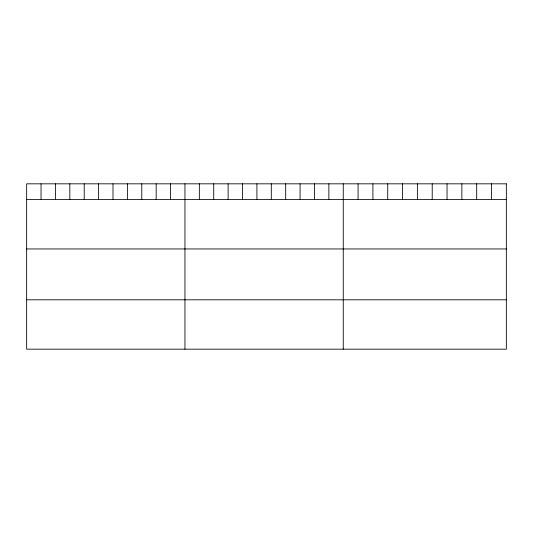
<?xml version="1.0" encoding="UTF-8"?>
<svg xmlns="http://www.w3.org/2000/svg" width="533" height="533" viewBox="0 0 533 533"><rect width="100%" height="100%" fill="white"/><g stroke="black" fill="none" stroke-linecap="round" stroke-linejoin="round"><path stroke-width="0.8" d="M26.65 199.582L506.35 199.582M26.65 248.951L506.35 248.951M26.65 299.812L506.35 299.812M491.526 183.825L491.526 199.582M476.695 183.825L476.695 199.582M461.871 183.825L461.871 199.582M447.04 183.825L447.04 199.582M432.216 183.825L432.216 199.582M417.386 183.825L417.386 199.582M402.562 183.825L402.562 199.582M387.731 183.825L387.731 199.582M372.907 183.825L372.907 199.582M358.076 183.825L358.076 199.582M343.252 183.825L343.252 349.175M328.861 183.825L328.861 199.582M314.47 183.825L314.47 199.582M300.079 183.825L300.079 199.582M285.688 183.825L285.688 199.582M271.297 183.825L271.297 199.582M256.906 183.825L256.906 199.582M242.515 183.825L242.515 199.582M228.124 183.825L228.124 199.582M213.733 183.825L213.733 199.582M199.342 183.825L199.342 199.582M184.951 183.825L184.951 349.175M170.56 183.825L170.56 199.582M156.169 183.825L156.169 199.582M141.778 183.825L141.778 199.582M127.387 183.825L127.387 199.582M112.996 183.825L112.996 199.582M98.605 183.825L98.605 199.582M84.214 183.825L84.214 199.582M69.823 183.825L69.823 199.582M55.432 183.825L55.432 199.582M41.041 183.825L41.041 199.582M506.35 183.825L26.65 183.825L26.65 349.175L506.35 349.175L506.35 183.825"/></g></svg>
